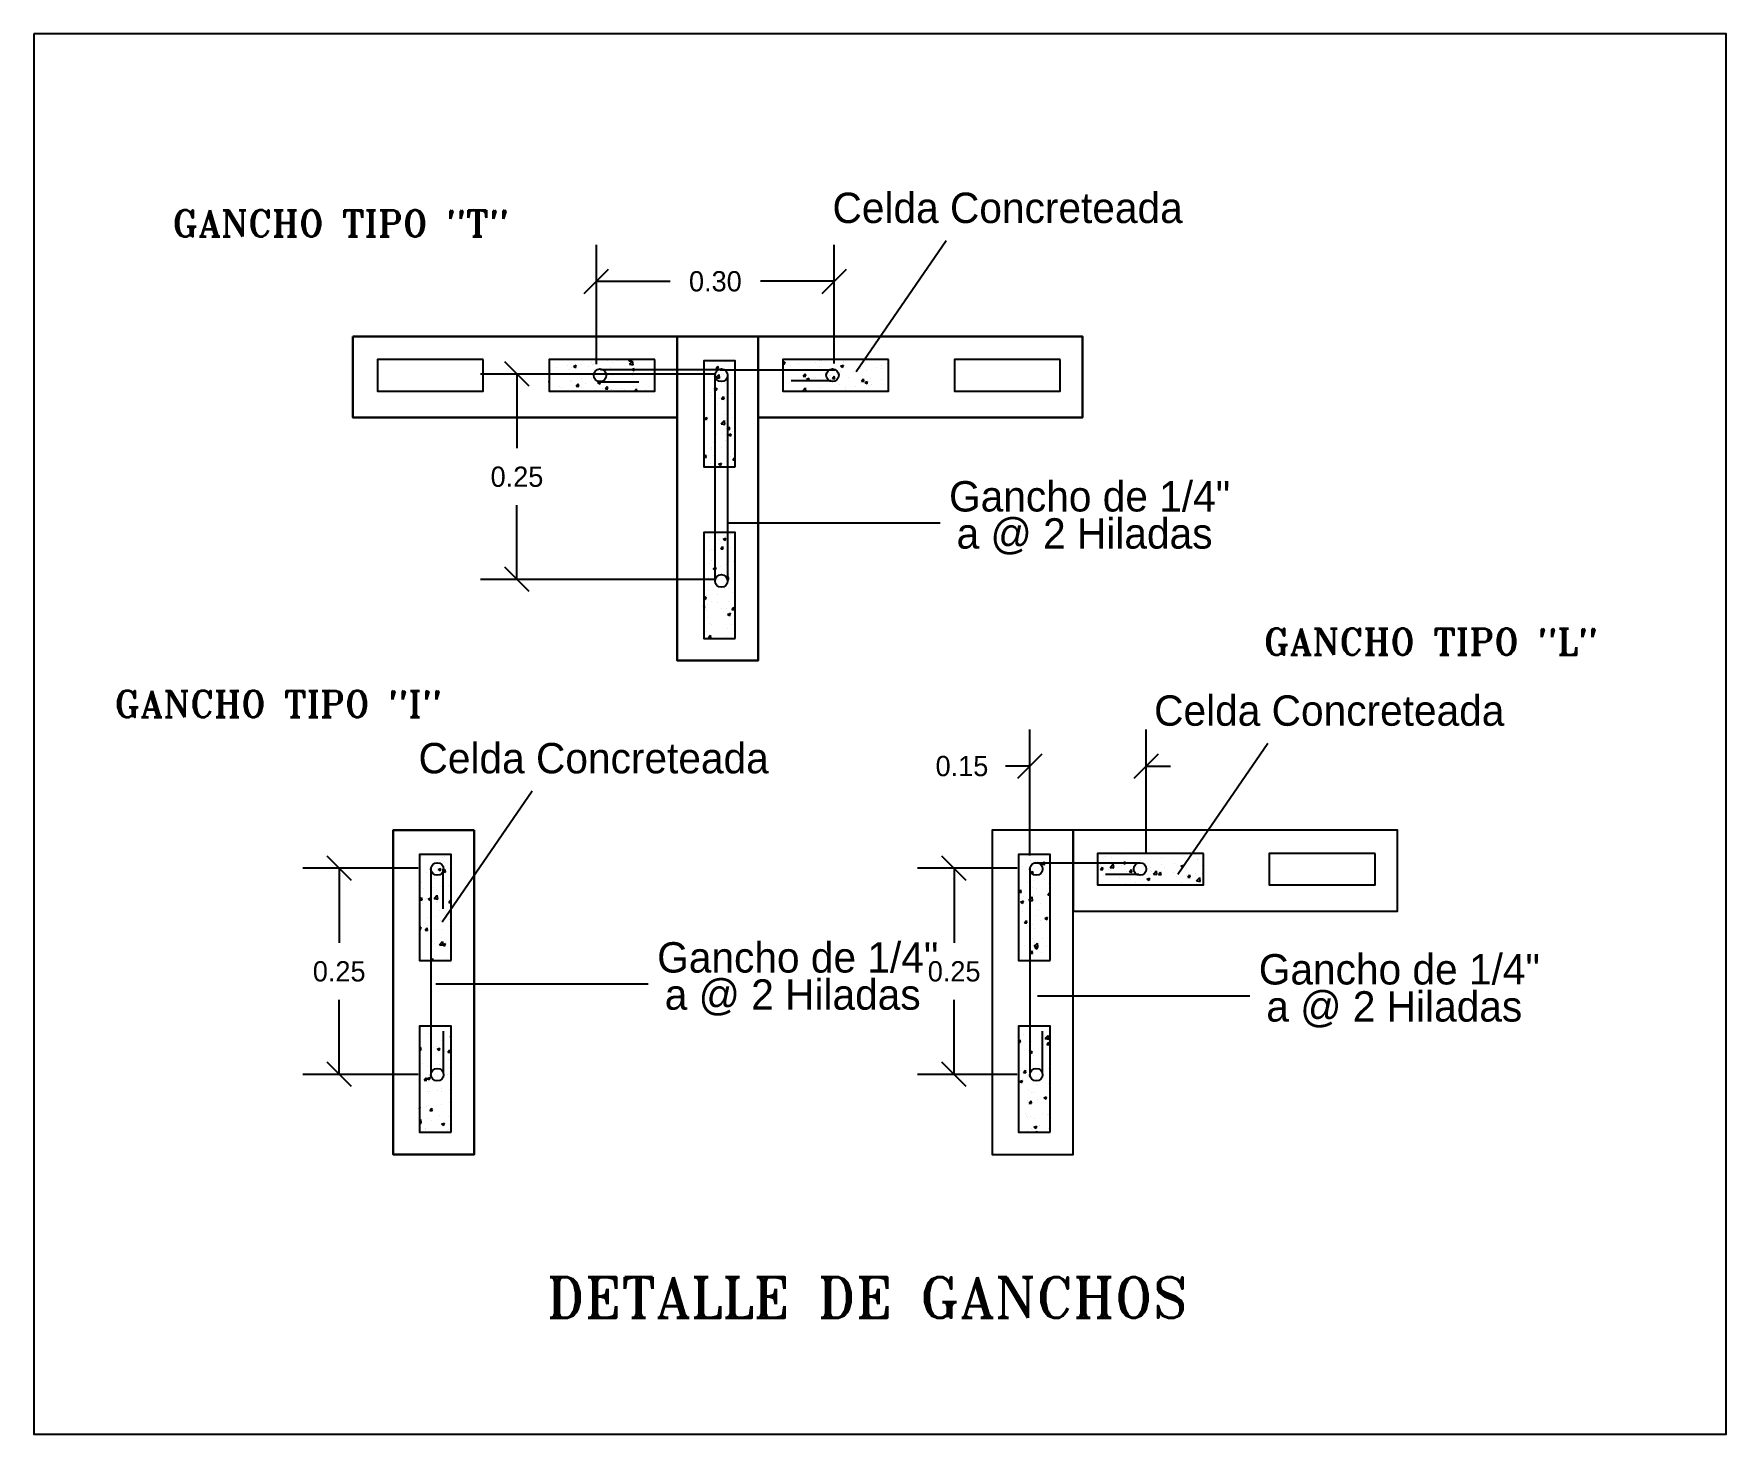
# Model space of a CAD drawing. Extents: x -52 to 126, y -84 to 6.
# Drawn here: x 1.16 to 9.51, y -15.28 to -8.37 of the extents above; entities that cross this region are included whole.
import ezdxf
from ezdxf.enums import TextEntityAlignment as Align

# ---------------------------------------------------------------- set-up
doc = ezdxf.new("R2010")
doc.units = 0
doc.header["$MEASUREMENT"] = 0
doc.layers.get('0').update_dxf_attribs({"linetype": 'CONTINUOUS'})
doc.layers.get('DEFPOINTS').update_dxf_attribs({"linetype": 'CONTINUOUS'})
for name, color, linetype in [('DIMENSIONES', 2, 'CONTINUOUS'), ('FLECHAS', 8, 'CONTINUOUS'), ('LADRILLO', 8, 'CONTINUOUS'), ('MARCO', 1, 'CONTINUOUS'), ('PAREDES', 7, 'CONTINUOUS'), ('REFUERZO', 3, 'CONTINUOUS'), ('TEXTOS', 3, 'CONTINUOUS')]:
    doc.layers.add(name, color=color, linetype=linetype)
doc.styles.add('CITYBLUEPRINT', font='CIBT____.PFB', dxfattribs={"height": 0.2})
doc.styles.add('ROMANT', font='romant', dxfattribs={"width": 2, "height": 0.4})
doc.dimstyles.get("Standard").update_dxf_attribs({"dimtxt": 0.18, "dimasz": 0.18, "dimexe": 0.18, "dimexo": 0.0625, "dimgap": 0.09, "dimtad": 0, "dimtih": 1, "dimtoh": 1, "dimzin": 0, "dimtxsty": 'CITYBLUEPRINT', "dimcen": 0.09, "dimazin": 3, "dimtfac": 1, "dimtofl": 0, "dimtmove": 0, "dimatfit": 3, "dimtolj": 1, "dimtzin": 0})

# ---------------------------------------------------------------- blocks, each defined once
blk = doc.blocks.new('*X94')
at = {"color": 0}
for p, q in [((5.3467, -10.0175), (5.3467, -10.0175)), ((4.1172, -10.05), (4.1172, -10.05)), ((4.5373, -10.0639), (4.5397, -10.0643)), ((5.0946, -10.0507), (5.0946, -10.0507)), ((5.2209, -10.034), (5.2209, -10.034)), ((5.2675, -10.0853), (5.2713, -10.0838)), ((5.271, -10.0274), (5.271, -10.0274)), ((3.9893, -10.1177), (3.9953, -10.1182)), ((4.1316, -10.124), (4.1364, -10.1183)), ((4.4693, -11.1896), (4.4741, -11.1839)), ((4.4704, -11.1959), (4.4764, -11.1964))]:
    blk.add_line(p, q, dxfattribs=at)
blk = doc.blocks.new('*X95')
at = {"color": 0}
for p, q in [((5.3467, -10.0175), (5.3467, -10.0175)), ((4.1172, -10.05), (4.1172, -10.05)), ((4.5373, -10.0639), (4.5397, -10.0643)), ((5.0946, -10.0507), (5.0946, -10.0507)), ((5.2209, -10.034), (5.2209, -10.034)), ((5.2675, -10.0853), (5.2713, -10.0838)), ((5.271, -10.0274), (5.271, -10.0274)), ((3.9893, -10.1177), (3.9953, -10.1182)), ((4.1316, -10.124), (4.1364, -10.1183)), ((4.4693, -11.1896), (4.4741, -11.1839)), ((4.4704, -11.1959), (4.4764, -11.1964))]:
    blk.add_line(p, q, dxfattribs=at)
blk = doc.blocks.new('*X96')
at = {"color": 0}
for p, q in [((6.5286, -14.1073), (6.5286, -14.1073)), ((6.83, -14.1082), (6.83, -14.1082)), ((3.0746, -14.1167), (3.0746, -14.1167)), ((3.0983, -14.1923), (3.0983, -14.1923)), ((3.1362, -14.1941), (3.1362, -14.1941)), ((3.156, -14.1448), (3.156, -14.1448)), ((3.1575, -14.1803), (3.1715, -14.1749)), ((3.1575, -14.1803), (3.1675, -14.187)), ((3.167, -14.1284), (3.167, -14.1284)), ((3.1674, -14.187), (3.1715, -14.175)), ((3.1814, -14.1212), (3.1814, -14.1212)), ((3.1823, -14.1914), (3.192, -14.1799)), ((3.1823, -14.1914), (3.1943, -14.1925)), ((3.1862, -14.1875), (3.1862, -14.1875)), ((3.1888, -14.1152), (3.1888, -14.1152)), ((3.1943, -14.1925), (3.192, -14.1799)), ((3.215, -14.1723), (3.215, -14.1723)), ((6.0244, -14.1736), (6.0244, -14.1736)), ((6.0392, -14.1637), (6.0392, -14.1637)), ((6.0804, -14.1955), (6.0944, -14.1901)), ((6.0804, -14.1955), (6.0904, -14.2022)), ((6.0818, -14.1344), (6.0818, -14.1344)), ((6.0904, -14.2022), (6.0944, -14.1901)), ((6.1038, -14.1414), (6.1038, -14.1414)), ((6.1146, -14.1395), (6.1146, -14.1395)), ((6.1297, -14.1783), (6.1297, -14.1783)), ((6.1393, -14.1541), (6.149, -14.1426)), ((6.1393, -14.1541), (6.1513, -14.1551)), ((6.146, -14.1682), (6.146, -14.1682)), ((6.1513, -14.1551), (6.149, -14.1426)), ((6.1507, -14.157), (6.1507, -14.157)), ((6.4197, -14.1642), (6.4197, -14.1642)), ((6.4241, -14.1549), (6.4241, -14.1549)), ((6.4262, -14.1792), (6.4359, -14.1677)), ((6.4262, -14.1792), (6.4382, -14.1802)), ((6.4382, -14.1802), (6.4359, -14.1677)), ((6.4529, -14.1172), (6.4529, -14.1172)), ((6.4663, -14.1817), (6.4663, -14.1817)), ((6.4737, -14.1691), (6.4893, -14.1529)), ((6.4737, -14.1691), (6.4915, -14.1719)), ((6.476, -14.1861), (6.476, -14.1861)), ((6.4796, -14.1182), (6.4796, -14.1182)), ((6.4915, -14.1719), (6.4893, -14.1529)), ((6.5224, -14.1501), (6.5224, -14.1501)), ((6.5309, -14.1594), (6.5309, -14.1594)), ((6.5359, -14.147), (6.5499, -14.1416)), ((6.5359, -14.147), (6.5458, -14.1537)), ((6.5458, -14.1537), (6.5499, -14.1416)), ((6.556, -14.1882), (6.556, -14.1882)), ((6.5697, -14.1917), (6.5793, -14.1803)), ((6.5697, -14.1917), (6.5816, -14.1928)), ((6.573, -14.1863), (6.573, -14.1863)), ((6.5816, -14.1928), (6.5793, -14.1803)), ((6.6023, -14.1695), (6.6023, -14.1695)), ((6.6234, -14.1373), (6.6234, -14.1373)), ((6.6376, -14.1639), (6.6376, -14.1639)), ((6.6524, -14.1629), (6.6524, -14.1629)), ((6.6726, -14.1682), (6.6726, -14.1682)), ((6.6798, -14.1908), (6.6798, -14.1908)), ((6.6872, -14.2022), (6.7028, -14.186)), ((6.705, -14.205), (6.7028, -14.186)), ((6.7131, -14.2043), (6.7228, -14.1928)), ((6.7251, -14.2053), (6.7228, -14.1928)), ((6.7249, -14.1889), (6.7249, -14.1889)), ((6.7273, -14.1223), (6.7273, -14.1223)), ((6.7281, -14.1529), (6.7281, -14.1529)), ((6.7444, -14.1684), (6.7444, -14.1684)), ((6.7866, -14.1953), (6.7866, -14.1953)), ((6.7893, -14.1482), (6.7893, -14.1482)), ((6.8233, -14.163), (6.8373, -14.1576)), ((6.8233, -14.163), (6.8333, -14.1697)), ((6.8276, -14.1748), (6.8276, -14.1748)), ((6.8333, -14.1697), (6.8373, -14.1576)), ((6.8512, -14.1729), (6.8512, -14.1729)), ((6.8545, -14.1363), (6.8545, -14.1363)), ((6.9045, -14.1297), (6.9045, -14.1297)), ((6.9059, -14.1282), (6.9059, -14.1282)), ((6.9286, -14.162), (6.9286, -14.162)), ((3.0778, -14.2458), (3.0778, -14.2458)), ((3.0835, -14.273), (3.0835, -14.273)), ((3.1336, -14.2664), (3.1336, -14.2664)), ((3.1424, -14.2234), (3.1424, -14.2234)), ((3.1511, -14.2779), (3.1511, -14.2779)), ((3.1536, -14.2113), (3.1536, -14.2113)), ((3.1747, -14.2623), (3.1747, -14.2623)), ((3.1846, -14.2503), (3.1846, -14.2503)), ((3.2094, -14.2564), (3.2094, -14.2564)), ((6.064, -14.243), (6.064, -14.243)), ((6.0895, -14.2683), (6.0895, -14.2683)), ((6.0981, -14.2359), (6.0981, -14.2359)), ((6.1097, -14.2727), (6.1097, -14.2727)), ((6.1121, -14.2061), (6.1121, -14.2061)), ((6.1482, -14.2293), (6.1482, -14.2293)), ((6.1708, -14.2475), (6.1708, -14.2475)), ((6.4173, -14.2308), (6.4173, -14.2308)), ((6.4394, -14.2082), (6.4394, -14.2082)), ((6.52, -14.2167), (6.52, -14.2167)), ((6.5497, -14.2484), (6.5497, -14.2484)), ((6.5998, -14.2418), (6.5998, -14.2418)), ((6.621, -14.2039), (6.621, -14.2039)), ((6.6553, -14.2275), (6.6693, -14.2221)), ((6.6553, -14.2275), (6.6652, -14.2342)), ((6.6652, -14.2342), (6.6693, -14.2221)), ((6.6755, -14.2318), (6.6755, -14.2318)), ((6.6872, -14.2022), (6.705, -14.205)), ((6.7131, -14.2043), (6.7251, -14.2053)), ((6.7225, -14.2555), (6.7225, -14.2555)), ((6.8018, -14.2152), (6.8018, -14.2152)), ((6.8251, -14.2414), (6.8251, -14.2414)), ((6.8519, -14.2086), (6.8519, -14.2086)), ((6.8566, -14.2168), (6.8662, -14.2054)), ((6.8566, -14.2168), (6.8685, -14.2179)), ((6.8685, -14.2179), (6.8662, -14.2054)), ((6.8933, -14.1998), (6.8933, -14.1998)), ((6.8977, -14.2475), (6.8977, -14.2475)), ((6.9006, -14.2353), (6.9162, -14.2191)), ((6.9006, -14.2353), (6.9184, -14.2381)), ((6.9184, -14.2381), (6.9162, -14.2191)), ((6.9262, -14.2286), (6.9262, -14.2286)), ((6.9277, -14.1986), (6.9277, -14.1986)), ((3.0666, -14.3293), (3.0763, -14.3178)), ((3.0666, -14.3293), (3.0786, -14.3303)), ((3.0786, -14.3304), (3.0763, -14.3178)), ((3.081, -14.3453), (3.081, -14.3453)), ((3.1026, -14.3251), (3.1026, -14.3251)), ((3.1088, -14.3254), (3.1228, -14.32)), ((3.1088, -14.3254), (3.1188, -14.3321)), ((3.1188, -14.3321), (3.1228, -14.32)), ((3.1381, -14.3232), (3.1537, -14.307)), ((3.1381, -14.3232), (3.1559, -14.326)), ((3.1487, -14.3445), (3.1487, -14.3445)), ((3.1559, -14.326), (3.1537, -14.307)), ((3.1567, -14.3353), (3.1567, -14.3353)), ((3.2094, -14.3296), (3.2094, -14.3296)), ((3.2101, -14.3419), (3.2197, -14.3304)), ((3.2101, -14.3419), (3.2219, -14.3429)), ((3.2219, -14.3421), (3.2197, -14.3304)), ((6.0236, -14.292), (6.0333, -14.2805)), ((6.0236, -14.292), (6.0356, -14.293)), ((6.0251, -14.3452), (6.0251, -14.3452)), ((6.0318, -14.3405), (6.0458, -14.3351)), ((6.0318, -14.3405), (6.0417, -14.3472)), ((6.0356, -14.293), (6.0333, -14.2805)), ((6.0417, -14.3472), (6.0458, -14.3351)), ((6.0455, -14.3148), (6.0455, -14.3148)), ((6.0734, -14.3308), (6.0889, -14.3146)), ((6.0734, -14.3308), (6.0911, -14.3336)), ((6.0911, -14.3336), (6.0889, -14.3146)), ((6.0955, -14.3082), (6.0955, -14.3082)), ((6.1073, -14.3392), (6.1073, -14.3392)), ((6.1318, -14.3497), (6.1318, -14.3497)), ((6.1671, -14.3045), (6.1767, -14.293)), ((6.1671, -14.3045), (6.1777, -14.3055)), ((6.1713, -14.2982), (6.1713, -14.2982)), ((6.1777, -14.2982), (6.1767, -14.293)), ((3.0977, -14.4456), (3.0977, -14.4456)), ((3.1041, -14.4142), (3.1041, -14.4142)), ((3.1463, -14.4111), (3.1463, -14.4111)), ((3.1664, -14.3816), (3.1664, -14.3816)), ((3.1705, -14.4318), (3.1705, -14.4318)), ((3.2144, -14.4256), (3.2144, -14.4256)), ((6.0429, -14.3871), (6.0429, -14.3871)), ((6.0514, -14.4424), (6.061, -14.4309)), ((6.0514, -14.4424), (6.0633, -14.4435)), ((6.0633, -14.4435), (6.061, -14.4309)), ((6.0672, -14.3721), (6.0672, -14.3721)), ((6.0812, -14.3876), (6.0812, -14.3876)), ((6.1049, -14.4058), (6.1049, -14.4058)), ((6.1187, -14.3771), (6.1187, -14.3771)), ((6.1291, -14.4316), (6.1291, -14.4316)), ((6.1511, -14.421), (6.1652, -14.4156)), ((6.1511, -14.421), (6.1611, -14.4277)), ((6.1611, -14.4277), (6.1651, -14.4157)), ((6.174, -14.3766), (6.174, -14.3766)), ((3.0664, -14.468), (3.0742, -14.465)), ((3.0664, -14.4746), (3.0701, -14.4771)), ((3.0701, -14.4771), (3.0742, -14.465)), ((3.0944, -14.4797), (3.104, -14.4682)), ((3.0944, -14.4797), (3.1063, -14.4808)), ((3.1063, -14.4808), (3.104, -14.4683)), ((3.1059, -14.4541), (3.1059, -14.4541)), ((3.1438, -14.4777), (3.1438, -14.4777)), ((3.1741, -14.5156), (3.1741, -14.5156)), ((3.1778, -14.4764), (3.1778, -14.4764)), ((3.2126, -14.4587), (3.2126, -14.4587)), ((6.0661, -14.456), (6.0661, -14.456)), ((6.0889, -14.5216), (6.0889, -14.5216)), ((6.092, -14.4514), (6.092, -14.4514)), ((6.1024, -14.4724), (6.1024, -14.4724)), ((6.1398, -14.5182), (6.1398, -14.5182)), ((3.1252, -14.5553), (3.1252, -14.5553)), ((3.1307, -14.5334), (3.1307, -14.5334)), ((3.139, -14.6108), (3.139, -14.6108)), ((3.1414, -14.5442), (3.1414, -14.5442)), ((3.1646, -14.5512), (3.1802, -14.5349)), ((3.1646, -14.5512), (3.1824, -14.5539)), ((3.1753, -14.5487), (3.1753, -14.5487)), ((3.1796, -14.5509), (3.1936, -14.5455)), ((3.1796, -14.5509), (3.1895, -14.5576)), ((3.1824, -14.5539), (3.1802, -14.5349)), ((3.1895, -14.5576), (3.1936, -14.5455)), ((6.0531, -14.5536), (6.0531, -14.5536)), ((6.0791, -14.5929), (6.0888, -14.5814)), ((6.0791, -14.5929), (6.0911, -14.5939)), ((6.0871, -14.5971), (6.0871, -14.5971)), ((6.0911, -14.5939), (6.0888, -14.5814)), ((6.0953, -14.5804), (6.0953, -14.5804)), ((6.0976, -14.6056), (6.0976, -14.6056)), ((6.0999, -14.5588), (6.1155, -14.5425)), ((6.0999, -14.5588), (6.1177, -14.5615)), ((6.1, -14.539), (6.1, -14.539)), ((6.1025, -14.5661), (6.1165, -14.5607)), ((6.1025, -14.5661), (6.1124, -14.5728)), ((6.1124, -14.5728), (6.1165, -14.5607)), ((6.1177, -14.5615), (6.1154, -14.5425)), ((6.1372, -14.5905), (6.1372, -14.5905)), ((6.1599, -14.5581), (6.1599, -14.5581)), ((3.1227, -14.6276), (3.1227, -14.6276)), ((3.1232, -14.6289), (3.1318, -14.6187)), ((3.1337, -14.6289), (3.1318, -14.6187)), ((3.1984, -14.6176), (3.1984, -14.6176)), ((3.1117, -14.9888), (3.1117, -14.9888)), ((3.1244, -15.0103), (3.1244, -15.0103)), ((3.1729, -15.0221), (3.1729, -15.0221)), ((3.1875, -14.9789), (3.1875, -14.9789)), ((3.2177, -15.007), (3.2219, -15.0026)), ((3.2177, -15.007), (3.2219, -15.0077)), ((6.0222, -15.0277), (6.0286, -15.0201)), ((6.0309, -15.0327), (6.0286, -15.0201)), ((6.0446, -14.9927), (6.0446, -14.9927)), ((6.0737, -15.0306), (6.0737, -15.0306)), ((6.0762, -14.9583), (6.0762, -14.9583)), ((6.083, -15.005), (6.083, -15.005)), ((6.0877, -15.0281), (6.0877, -15.0281)), ((6.1091, -14.9703), (6.1091, -14.9703)), ((6.1494, -15.0206), (6.1494, -15.0206)), ((6.1513, -14.9972), (6.1513, -14.9972)), ((6.1529, -15.0146), (6.1685, -14.9984)), ((6.1529, -15.0146), (6.1707, -15.0174)), ((6.1707, -15.0174), (6.1685, -14.9984)), ((3.0664, -15.0636), (3.0716, -15.0575)), ((3.0664, -15.0693), (3.0739, -15.07)), ((3.0739, -15.07), (3.0716, -15.0575)), ((3.0832, -15.0747), (3.0832, -15.0747)), ((3.122, -15.0769), (3.122, -15.0769)), ((3.1348, -15.0577), (3.1348, -15.0577)), ((3.1478, -15.0524), (3.1478, -15.0524)), ((3.153, -15.0665), (3.167, -15.0611)), ((3.153, -15.0665), (3.1629, -15.0732)), ((3.1629, -15.0732), (3.1669, -15.0611)), ((3.1899, -15.0793), (3.1899, -15.0793)), ((3.2054, -15.0815), (3.215, -15.07)), ((3.2054, -15.0815), (3.2173, -15.0825)), ((3.2173, -15.0825), (3.215, -15.07)), ((6.0222, -15.0319), (6.0309, -15.0327)), ((6.0236, -15.0372), (6.0236, -15.0372)), ((6.0694, -15.072), (6.0694, -15.072)), ((6.0759, -15.0817), (6.0899, -15.0763)), ((6.0759, -15.0817), (6.0858, -15.0884)), ((6.0805, -15.0716), (6.0805, -15.0716)), ((6.0858, -15.0884), (6.0899, -15.0763)), ((6.0968, -15.0995), (6.0968, -15.0995)), ((6.1624, -15.0442), (6.172, -15.0327)), ((6.1624, -15.0442), (6.1743, -15.0452)), ((6.1743, -15.0452), (6.172, -15.0327)), ((6.1761, -15.0765), (6.1761, -15.0765)), ((3.0822, -15.1366), (3.0822, -15.1366)), ((3.108, -15.1541), (3.108, -15.1541)), ((3.1195, -15.1434), (3.1195, -15.1434)), ((3.1647, -15.1414), (3.1647, -15.1414)), ((3.206, -15.1923), (3.206, -15.1923)), ((3.2085, -15.12), (3.2085, -15.12)), ((3.2126, -15.1853), (3.2126, -15.1853)), ((3.2147, -15.1586), (3.2147, -15.1586)), ((3.2181, -15.1972), (3.2181, -15.1972)), ((3.2205, -15.1306), (3.2205, -15.1306)), ((6.0304, -15.1742), (6.0304, -15.1742)), ((6.0442, -15.1784), (6.0442, -15.1784)), ((6.0467, -15.1821), (6.0563, -15.1706)), ((6.0467, -15.1821), (6.0586, -15.1831)), ((6.0586, -15.1831), (6.0563, -15.1706)), ((6.0781, -15.1382), (6.0781, -15.1382)), ((6.0794, -15.1474), (6.0794, -15.1474)), ((6.1274, -15.1913), (6.1274, -15.1913)), ((6.1372, -15.1787), (6.1372, -15.1787)), ((6.1705, -15.1618), (6.1705, -15.1618)), ((3.069, -15.2563), (3.069, -15.2563)), ((3.0897, -15.2194), (3.0993, -15.2079)), ((3.0897, -15.2194), (3.1016, -15.2204)), ((3.096, -15.2054), (3.096, -15.2054)), ((3.1016, -15.2204), (3.0993, -15.2079)), ((3.1033, -15.2778), (3.1033, -15.2778)), ((3.1043, -15.2116), (3.1183, -15.2062)), ((3.1043, -15.2116), (3.1142, -15.2183)), ((3.1142, -15.2183), (3.1183, -15.2062)), ((3.1147, -15.2766), (3.1147, -15.2766)), ((3.1171, -15.21), (3.1171, -15.21)), ((3.1534, -15.2712), (3.1534, -15.2712)), ((3.1559, -15.1989), (3.1559, -15.1989)), ((3.1723, -15.2753), (3.1723, -15.2753)), ((3.1758, -15.2608), (3.1758, -15.2608)), ((3.2157, -15.2638), (3.2157, -15.2638)), ((6.0272, -15.2267), (6.0412, -15.2213)), ((6.0272, -15.2267), (6.0372, -15.2334)), ((6.0372, -15.2334), (6.0412, -15.2213)), ((6.0726, -15.2011), (6.0726, -15.2011)), ((6.0732, -15.2713), (6.0732, -15.2713)), ((6.0757, -15.2048), (6.0757, -15.2048)), ((6.0871, -15.2813), (6.0871, -15.2813)), ((6.0974, -15.2804), (6.0974, -15.2804)), ((6.1179, -15.2407), (6.1179, -15.2407)), ((6.1679, -15.2341), (6.1679, -15.2341)), ((6.1759, -15.2573), (6.1759, -15.2573)), ((3.0664, -15.3524), (3.0696, -15.3512)), ((3.0664, -15.3607), (3.0696, -15.3512)), ((3.1008, -15.35), (3.1008, -15.35)), ((3.1112, -15.2831), (3.1112, -15.2831)), ((3.1122, -15.3432), (3.1122, -15.3432)), ((3.1174, -15.3698), (3.1271, -15.3583)), ((3.1294, -15.3709), (3.1271, -15.3583)), ((3.136, -15.3624), (3.136, -15.3624)), ((3.1765, -15.3401), (3.1765, -15.3401)), ((3.2132, -15.3304), (3.2132, -15.3304)), ((3.218, -15.2876), (3.218, -15.2876)), ((6.0653, -15.3195), (6.0653, -15.3195)), ((6.0708, -15.3379), (6.0708, -15.3379)), ((6.0744, -15.3325), (6.0841, -15.321)), ((6.0744, -15.3325), (6.0864, -15.3335)), ((6.0864, -15.3336), (6.0841, -15.321)), ((6.1153, -15.313), (6.1153, -15.313)), ((6.1466, -15.3072), (6.1606, -15.3018)), ((6.1466, -15.3072), (6.1565, -15.3139)), ((6.1565, -15.3139), (6.1606, -15.3019)), ((6.1735, -15.3238), (6.1735, -15.3238)), ((3.0664, -15.4202), (3.0728, -15.4135)), ((3.0664, -15.4312), (3.075, -15.4325)), ((3.075, -15.4325), (3.0728, -15.4135)), ((3.1098, -15.4098), (3.1098, -15.4098)), ((3.1174, -15.3698), (3.1294, -15.3709)), ((3.1239, -15.419), (3.1239, -15.419)), ((3.1641, -15.3947), (3.1641, -15.3947)), ((3.175, -15.4371), (3.189, -15.4317)), ((3.175, -15.4371), (3.185, -15.4438)), ((3.1849, -15.4438), (3.189, -15.4317)), ((3.2108, -15.3969), (3.2108, -15.3969)), ((3.212, -15.4386), (3.212, -15.4386)), ((6.0584, -15.3826), (6.0584, -15.3826)), ((6.0627, -15.3918), (6.0627, -15.3918)), ((6.0684, -15.4045), (6.0684, -15.4045)), ((6.0788, -15.4007), (6.0788, -15.4007)), ((6.0979, -15.4523), (6.1119, -15.4469)), ((6.1006, -15.4094), (6.1006, -15.4094)), ((6.1079, -15.459), (6.1119, -15.4469)), ((6.1268, -15.4446), (6.1268, -15.4446)), ((6.1385, -15.3819), (6.1385, -15.3819)), ((6.1652, -15.3871), (6.1652, -15.3871)), ((6.1711, -15.3904), (6.1711, -15.3904)), ((3.0954, -15.4586), (3.0954, -15.4586)), ((3.0971, -15.4646), (3.0971, -15.4646)), ((3.2038, -15.4691), (3.2038, -15.4691)), ((3.2084, -15.4635), (3.2084, -15.4635)), ((6.0659, -15.4711), (6.0659, -15.4711)), ((6.0858, -15.4607), (6.0858, -15.4607)), ((6.0979, -15.4523), (6.1079, -15.459)), ((6.1078, -15.4763), (6.1118, -15.4715)), ((6.1127, -15.4763), (6.1118, -15.4715)), ((6.1686, -15.457), (6.1686, -15.457))]:
    blk.add_line(p, q, dxfattribs=at)
blk = doc.blocks.new('*X97')
at = {"color": 0}
for p, q in [((3.7397, -10.0132), (3.7397, -10.0132)), ((3.7597, -9.9762), (3.7597, -9.9762)), ((3.7952, -10.0034), (3.7952, -10.0034)), ((3.8076, -10.0201), (3.8076, -10.0201)), ((3.8168, -10.0138), (3.8168, -10.0138)), ((3.8258, -10.0069), (3.8398, -10.0015)), ((3.8258, -10.0069), (3.8358, -10.0136)), ((3.8358, -10.0136), (3.8398, -10.0016)), ((3.866, -9.9965), (3.866, -9.9965)), ((3.902, -10.0079), (3.902, -10.0079)), ((3.9161, -9.99), (3.9161, -9.99)), ((3.9195, -9.9997), (3.9195, -9.9997)), ((3.9242, -10), (3.9242, -10)), ((3.9918, -9.98), (3.9918, -9.98)), ((4.0088, -10.0124), (4.0088, -10.0124)), ((4.0205, -9.9869), (4.0205, -9.9869)), ((4.0409, -9.98), (4.0409, -9.98)), ((4.099, -9.9793), (4.1036, -9.9738)), ((4.099, -9.9793), (4.111, -9.9804)), ((4.1019, -9.9964), (4.1175, -9.9802)), ((4.1019, -9.9964), (4.1197, -9.9992)), ((4.1109, -9.9804), (4.1097, -9.9738)), ((4.1133, -10.0229), (4.1273, -10.0176)), ((4.1155, -10.0169), (4.1155, -10.0169)), ((4.1197, -9.9992), (4.1175, -9.9802)), ((4.1232, -10.0297), (4.1273, -10.0176)), ((4.5294, -10.017), (4.539, -10.0055)), ((4.5294, -10.017), (4.5413, -10.018)), ((4.5323, -9.9825), (4.5323, -9.9825)), ((4.5413, -10.018), (4.539, -10.0055)), ((4.5771, -9.9801), (4.5787, -9.9812)), ((4.5787, -9.9812), (4.579, -9.9801)), ((4.8583, -9.9897), (4.8702, -9.9851)), ((4.8583, -9.9919), (4.8661, -9.9972)), ((4.8661, -9.9972), (4.8702, -9.9851)), ((4.8951, -10.005), (4.8951, -10.005)), ((4.9384, -9.9944), (4.9384, -9.9944)), ((5.0214, -9.9883), (5.0214, -9.9883)), ((5.0421, -10.0092), (5.0421, -10.0092)), ((5.0423, -9.9794), (5.0423, -9.9794)), ((5.0516, -9.9782), (5.0516, -9.9782)), ((5.0715, -9.9818), (5.0715, -9.9818)), ((5.1436, -10.0065), (5.1576, -10.0011)), ((5.1436, -10.0065), (5.1535, -10.0132)), ((5.1535, -10.0132), (5.1576, -10.0011)), ((5.1584, -9.9827), (5.1584, -9.9827)), ((5.1587, -9.9892), (5.1587, -9.9892)), ((5.2436, -10.0191), (5.2436, -10.0191)), ((5.2651, -9.9872), (5.2651, -9.9872)), ((5.3233, -10.0131), (5.3233, -10.0131)), ((5.3467, -10.0175), (5.3467, -10.0175)), ((5.3475, -10.0041), (5.3475, -10.0041)), ((5.3719, -9.9918), (5.3719, -9.9918)), ((3.7056, -10.0811), (3.706, -10.0806)), ((3.7056, -10.0929), (3.7083, -10.0931)), ((3.7083, -10.0931), (3.706, -10.0806)), ((3.7105, -10.0953), (3.7105, -10.0953)), ((3.713, -10.0288), (3.713, -10.0288)), ((3.8134, -10.0754), (3.8134, -10.0754)), ((3.8144, -10.0804), (3.8144, -10.0804)), ((3.8398, -10.1046), (3.8495, -10.0932)), ((3.8518, -10.1057), (3.8495, -10.0932)), ((3.8635, -10.0688), (3.8635, -10.0688)), ((3.884, -10.0901), (3.884, -10.0901)), ((3.9171, -10.0663), (3.9171, -10.0663)), ((3.9392, -10.0589), (3.9392, -10.0589)), ((3.9452, -10.0874), (3.9592, -10.0821)), ((3.9452, -10.0874), (3.9552, -10.0942)), ((3.9552, -10.0942), (3.9592, -10.0821)), ((4.0006, -10.07), (4.0006, -10.07)), ((4.0181, -10.0535), (4.0181, -10.0535)), ((4.0655, -10.0422), (4.0655, -10.0422)), ((4.1133, -10.0229), (4.1232, -10.0297)), ((4.1156, -10.0356), (4.1156, -10.0356)), ((4.1172, -10.05), (4.1172, -10.05)), ((4.122, -10.0385), (4.122, -10.0385)), ((4.1914, -10.0257), (4.1914, -10.0257)), ((4.2222, -10.091), (4.2222, -10.091)), ((4.2223, -10.0214), (4.2223, -10.0214)), ((4.2247, -10.0244), (4.2247, -10.0244)), ((4.5172, -10.0547), (4.5172, -10.0547)), ((4.5288, -10.0626), (4.5444, -10.0464)), ((4.5288, -10.0626), (4.5373, -10.0639)), ((4.5298, -10.0491), (4.5298, -10.0491)), ((4.5397, -10.0643), (4.5466, -10.0654)), ((4.5426, -10.035), (4.5426, -10.035)), ((4.5466, -10.0654), (4.5444, -10.0464)), ((4.5672, -10.0481), (4.5672, -10.0481)), ((4.5755, -10.0893), (4.5755, -10.0893)), ((4.8629, -10.0485), (4.8629, -10.0485)), ((4.9254, -10.0292), (4.9254, -10.0292)), ((4.936, -10.061), (4.936, -10.061)), ((4.9597, -10.0546), (4.9694, -10.0431)), ((4.9597, -10.0546), (4.9717, -10.0557)), ((4.9688, -10.0672), (4.9688, -10.0672)), ((4.9717, -10.0557), (4.9693, -10.0431)), ((4.9696, -10.053), (4.9696, -10.053)), ((4.9734, -10.0731), (4.9734, -10.0731)), ((4.9755, -10.071), (4.9895, -10.0656)), ((4.9755, -10.071), (4.9855, -10.0777)), ((4.9855, -10.0777), (4.9895, -10.0656)), ((5.0189, -10.0606), (5.0189, -10.0606)), ((5.0399, -10.046), (5.0399, -10.046)), ((5.0764, -10.0575), (5.0764, -10.0575)), ((5.09, -10.0531), (5.09, -10.0531)), ((5.0946, -10.0507), (5.0946, -10.0507)), ((5.1032, -10.0672), (5.1128, -10.0557)), ((5.1032, -10.0672), (5.1151, -10.0682)), ((5.1151, -10.0682), (5.1128, -10.0557)), ((5.1401, -10.0985), (5.1401, -10.0985)), ((5.1426, -10.0319), (5.1426, -10.0319)), ((5.1832, -10.062), (5.1832, -10.062)), ((5.2066, -10.0331), (5.2066, -10.0331)), ((5.2209, -10.034), (5.2209, -10.034)), ((5.2412, -10.0857), (5.2412, -10.0857)), ((5.2466, -10.0797), (5.2563, -10.0682)), ((5.2466, -10.0797), (5.2586, -10.0808)), ((5.2586, -10.0808), (5.2563, -10.0682)), ((5.263, -10.087), (5.2675, -10.0853)), ((5.263, -10.087), (5.2729, -10.0937)), ((5.271, -10.0274), (5.271, -10.0274)), ((5.2713, -10.0838), (5.277, -10.0816)), ((5.2729, -10.0937), (5.277, -10.0816)), ((5.283, -10.1031), (5.283, -10.1031)), ((5.2899, -10.0666), (5.2899, -10.0666)), ((5.2941, -10.0964), (5.2941, -10.0964)), ((5.345, -10.0707), (5.345, -10.0707)), ((3.7563, -10.1056), (3.7563, -10.1056)), ((3.7673, -10.1101), (3.7673, -10.1101)), ((3.8398, -10.1046), (3.8518, -10.1057)), ((3.8631, -10.1101), (3.8631, -10.1101)), ((3.9698, -10.1146), (3.9698, -10.1146)), ((3.9833, -10.1172), (3.9929, -10.1057)), ((3.9833, -10.1172), (3.9893, -10.1177)), ((3.9952, -10.1182), (3.9929, -10.1057)), ((4.0129, -10.1211), (4.0129, -10.1211)), ((4.0157, -10.12), (4.0157, -10.12)), ((4.063, -10.1145), (4.063, -10.1145)), ((4.0766, -10.1191), (4.0766, -10.1191)), ((4.1196, -10.105), (4.1196, -10.105)), ((4.1272, -10.1293), (4.1316, -10.124)), ((4.1364, -10.1183), (4.1364, -10.1183)), ((4.1384, -10.1293), (4.1364, -10.1183)), ((4.1387, -10.1046), (4.1387, -10.1046)), ((4.1833, -10.1236), (4.1833, -10.1236)), ((4.5036, -10.1372), (4.5036, -10.1372)), ((4.5068, -10.1532), (4.5068, -10.1532)), ((4.5146, -10.127), (4.5146, -10.127)), ((4.5201, -10.1195), (4.5341, -10.1141)), ((4.5201, -10.1195), (4.53, -10.1262)), ((4.525, -10.1822), (4.525, -10.1822)), ((4.5274, -10.1157), (4.5274, -10.1157)), ((4.53, -10.1262), (4.5341, -10.1141)), ((4.5458, -10.164), (4.5458, -10.164)), ((4.5571, -10.1674), (4.5667, -10.1559)), ((4.5571, -10.1674), (4.5691, -10.1684)), ((4.5691, -10.1684), (4.5667, -10.1559)), ((4.5904, -10.117), (4.5904, -10.117)), ((4.6104, -10.1417), (4.6104, -10.1417)), ((4.6235, -10.1332), (4.6235, -10.1332)), ((4.9336, -10.1276), (4.9336, -10.1276)), ((4.9557, -10.1288), (4.9713, -10.1126)), ((4.9557, -10.1288), (4.9586, -10.1293)), ((4.9732, -10.1293), (4.9713, -10.1126)), ((5.0374, -10.1126), (5.0374, -10.1126)), ((5.1664, -10.1231), (5.1664, -10.1231)), ((5.1683, -10.1129), (5.1683, -10.1129)), ((5.2184, -10.1063), (5.2184, -10.1063)), ((4.4714, -10.2645), (4.4854, -10.2591)), ((4.4714, -10.2645), (4.4814, -10.2712)), ((4.4814, -10.2712), (4.4854, -10.2591)), ((4.5225, -10.2488), (4.5225, -10.2488)), ((4.5378, -10.1959), (4.5378, -10.1959)), ((4.5706, -10.2433), (4.5706, -10.2433)), ((4.5832, -10.2232), (4.5832, -10.2232)), ((4.6115, -10.2582), (4.6115, -10.2582)), ((4.6236, -10.236), (4.6236, -10.236)), ((4.4851, -10.2748), (4.4851, -10.2748)), ((4.5201, -10.3154), (4.5201, -10.3154)), ((4.5317, -10.3455), (4.5317, -10.3455)), ((4.5554, -10.2905), (4.5709, -10.2743)), ((4.5554, -10.2905), (4.5731, -10.2933)), ((4.5588, -10.3371), (4.5588, -10.3371)), ((4.5731, -10.2933), (4.5709, -10.2743)), ((4.5749, -10.3425), (4.5749, -10.3425)), ((4.5849, -10.3178), (4.5945, -10.3063)), ((4.5849, -10.3178), (4.5968, -10.3189)), ((4.5908, -10.345), (4.6048, -10.3397)), ((4.5908, -10.345), (4.6007, -10.3517)), ((4.5968, -10.3189), (4.5945, -10.3063)), ((4.6007, -10.3518), (4.6048, -10.3397)), ((4.6089, -10.3305), (4.6089, -10.3305)), ((4.6211, -10.3026), (4.6211, -10.3026)), ((4.5062, -10.4065), (4.5062, -10.4065)), ((4.5062, -10.4159), (4.5062, -10.4159)), ((4.5177, -10.382), (4.5177, -10.382)), ((4.5563, -10.4094), (4.5563, -10.4094)), ((4.5738, -10.3724), (4.5738, -10.3724)), ((4.6163, -10.4358), (4.6163, -10.4358)), ((4.6187, -10.3692), (4.6187, -10.3692)), ((4.6229, -10.3864), (4.6229, -10.3864)), ((4.4692, -10.4557), (4.4788, -10.4442)), ((4.4692, -10.4557), (4.4811, -10.4568)), ((4.4811, -10.4568), (4.4788, -10.4442)), ((4.4919, -10.4472), (4.4919, -10.4472)), ((4.5037, -10.4882), (4.5037, -10.4882)), ((4.5152, -10.4486), (4.5152, -10.4486)), ((4.5421, -10.4901), (4.5561, -10.4847)), ((4.5421, -10.4901), (4.5521, -10.4968)), ((4.5521, -10.4968), (4.5561, -10.4847)), ((4.5794, -10.4783), (4.5794, -10.4783)), ((4.5826, -10.4764), (4.5826, -10.4764)), ((4.5971, -10.5026), (4.5974, -10.5022)), ((4.5975, -10.5026), (4.5974, -10.5022)), ((4.5986, -10.4517), (4.5986, -10.4517)), ((4.6126, -10.4683), (4.6222, -10.4568)), ((4.6126, -10.4683), (4.6237, -10.4692)), ((4.6138, -10.5023), (4.6138, -10.5023)), ((4.6237, -10.4649), (4.6222, -10.4568)), ((4.4927, -10.8495), (4.4927, -10.8495)), ((4.5006, -10.848), (4.5006, -10.848)), ((4.5642, -10.8607), (4.5782, -10.8553)), ((4.5685, -10.8395), (4.5685, -10.8395)), ((4.5738, -10.849), (4.5738, -10.849)), ((4.5741, -10.8674), (4.5782, -10.8553)), ((4.6017, -10.8352), (4.6017, -10.8352)), ((4.4982, -10.9146), (4.4982, -10.9146)), ((4.505, -10.913), (4.505, -10.913)), ((4.5159, -10.9184), (4.5159, -10.9184)), ((4.5479, -10.864), (4.5479, -10.864)), ((4.5524, -10.907), (4.562, -10.8955)), ((4.5524, -10.907), (4.5644, -10.9081)), ((4.5644, -10.9081), (4.562, -10.8955)), ((4.5642, -10.8607), (4.5741, -10.8674)), ((4.5992, -10.9018), (4.5992, -10.9018)), ((4.6217, -10.893), (4.6217, -10.893)), ((4.4958, -10.9812), (4.4958, -10.9812)), ((4.509, -10.9662), (4.509, -10.9662)), ((4.5155, -11.0057), (4.5295, -11.0003)), ((4.5155, -11.0057), (4.5255, -11.0124)), ((4.5255, -11.0124), (4.5295, -11.0003)), ((4.5512, -10.993), (4.5512, -10.993)), ((4.5814, -10.983), (4.5814, -10.983)), ((4.5896, -10.9806), (4.5896, -10.9806)), ((4.5968, -10.9684), (4.5968, -10.9684)), ((4.6157, -10.9707), (4.6157, -10.9707)), ((4.4692, -11.0678), (4.4692, -11.0678)), ((4.4933, -11.0478), (4.4933, -11.0478)), ((4.5369, -11.0595), (4.5369, -11.0595)), ((4.5732, -11.1023), (4.5732, -11.1023)), ((4.576, -11.0723), (4.576, -11.0723)), ((4.5802, -11.0575), (4.5898, -11.046)), ((4.5802, -11.0575), (4.5921, -11.0585)), ((4.587, -11.0529), (4.587, -11.0529)), ((4.5921, -11.0585), (4.5898, -11.046)), ((4.5919, -11.1015), (4.5919, -11.1015)), ((4.5944, -11.035), (4.5944, -11.035)), ((4.4683, -11.1502), (4.4809, -11.1453)), ((4.4683, -11.1517), (4.4768, -11.1574)), ((4.4683, -11.1908), (4.4693, -11.1896)), ((4.4741, -11.1839), (4.4741, -11.1839)), ((4.4768, -11.1574), (4.4809, -11.1453)), ((4.4843, -11.1384), (4.4843, -11.1384)), ((4.4885, -11.1809), (4.4885, -11.1809)), ((4.4909, -11.1143), (4.4909, -11.1143)), ((4.5045, -11.1662), (4.5045, -11.1662)), ((4.5344, -11.1318), (4.5344, -11.1318)), ((4.537, -11.1745), (4.537, -11.1745)), ((4.5895, -11.1681), (4.5895, -11.1681)), ((4.6101, -11.1218), (4.6101, -11.1218)), ((4.6211, -11.1462), (4.6211, -11.1462)), ((4.4683, -11.1957), (4.4704, -11.1959)), ((4.4724, -11.1969), (4.4724, -11.1969)), ((4.4764, -11.1964), (4.4764, -11.1964)), ((4.4818, -11.2107), (4.4818, -11.2107)), ((4.4861, -11.2475), (4.4861, -11.2475)), ((4.5575, -11.2007), (4.5575, -11.2007)), ((4.5792, -11.2014), (4.5792, -11.2014)), ((4.5808, -11.2362), (4.5808, -11.2362)), ((4.5862, -11.2312), (4.6002, -11.2259)), ((4.5862, -11.2312), (4.5962, -11.2379)), ((4.5871, -11.2347), (4.5871, -11.2347)), ((4.5962, -11.2379), (4.6002, -11.2259)), ((4.6079, -11.2079), (4.6175, -11.1964)), ((4.6079, -11.2079), (4.6199, -11.209)), ((4.6199, -11.209), (4.6175, -11.1964)), ((4.4836, -11.3141), (4.4836, -11.3141)), ((4.4922, -11.3458), (4.5018, -11.3343)), ((4.4922, -11.3458), (4.5042, -11.3468)), ((4.4972, -11.2762), (4.4972, -11.2762)), ((4.5041, -11.3469), (4.5018, -11.3343)), ((4.5049, -11.2796), (4.5049, -11.2796)), ((4.5786, -11.3418), (4.5786, -11.3418)), ((4.5846, -11.3013), (4.5846, -11.3013)), ((4.604, -11.2807), (4.604, -11.2807))]:
    blk.add_line(p, q, dxfattribs=at)
blk = doc.blocks.new('*D98')
at = {"color": 0, "linetype": 'BYBLOCK'}
for p, q in [((3.9392, -9.9964), (3.9392, -9.4069)), ((5.1128, -9.9932), (5.1128, -9.4069)), ((3.8792, -9.6469), (3.9992, -9.5269)), ((3.9392, -9.5869), (4.3027, -9.5869)), ((5.1128, -9.5869), (4.7493, -9.5869)), ((5.0528, -9.6469), (5.1728, -9.5269))]:
    blk.add_line(p, q, dxfattribs=at)
at = {"layer": 'DEFPOINTS', "color": 0, "linetype": 'BYBLOCK'}
for p in [(5.1128, -9.5869), (3.9392, -10.0589), (5.1128, -10.0557)]:
    blk.add_point(p, dxfattribs=at)
at = {"color": 0, "linetype": 'BYBLOCK'}
blk.add_text('0.30', height=0.1, dxfattribs=at).set_placement((4.526, -9.5869), align=Align.MIDDLE_CENTER)
blk = doc.blocks.new('*D99')
at = {"color": 0, "linetype": 'BYBLOCK'}
for p, q in [((3.607, -10.1047), (3.487, -9.9847)), ((4.5243, -10.0447), (3.367, -10.0447)), ((3.547, -10.0447), (3.547, -10.4116)), ((3.547, -11.0585), (3.547, -10.6916)), ((3.607, -11.1185), (3.487, -10.9985)), ((4.5296, -11.0585), (3.367, -11.0585))]:
    blk.add_line(p, q, dxfattribs=at)
at = {"layer": 'DEFPOINTS', "color": 0, "linetype": 'BYBLOCK'}
for p in [(4.5868, -10.0447), (3.547, -11.0585), (4.5921, -11.0585)]:
    blk.add_point(p, dxfattribs=at)
at = {"color": 0, "linetype": 'BYBLOCK'}
blk.add_text('0.25', height=0.1, dxfattribs=at).set_placement((3.547, -10.5516), align=Align.MIDDLE_CENTER)
blk = doc.blocks.new('*D101')
at = {"color": 0, "linetype": 'BYBLOCK'}
for p, q in [((5.7642, -12.5448), (5.6442, -12.4248)), ((6.0153, -12.4848), (5.5242, -12.4848)), ((5.7042, -12.4848), (5.7042, -12.8535)), ((5.7042, -13.5022), (5.7042, -13.1335)), ((5.7642, -13.5622), (5.6442, -13.4422)), ((6.0153, -13.5022), (5.5242, -13.5022))]:
    blk.add_line(p, q, dxfattribs=at)
at = {"layer": 'DEFPOINTS', "color": 0, "linetype": 'BYBLOCK'}
for p in [(6.0778, -12.4848), (5.7042, -13.5022), (6.0778, -13.5022)]:
    blk.add_point(p, dxfattribs=at)
at = {"color": 0, "linetype": 'BYBLOCK'}
blk.add_text('0.25', height=0.1, dxfattribs=at).set_placement((5.7042, -12.9935), align=Align.MIDDLE_CENTER)
blk = doc.blocks.new('*D100')
at = {"color": 0, "linetype": 'BYBLOCK'}
for p, q in [((6.0778, -12.4223), (6.0778, -11.8)), ((6.6524, -12.4116), (6.6524, -11.8)), ((6.0178, -12.04), (6.1378, -11.92)), ((6.5924, -12.04), (6.7124, -11.92)), ((6.0778, -11.98), (5.9578, -11.98)), ((6.6524, -11.98), (6.7724, -11.98))]:
    blk.add_line(p, q, dxfattribs=at)
at = {"layer": 'DEFPOINTS', "color": 0, "linetype": 'BYBLOCK'}
for p in [(6.0778, -11.98), (6.0778, -12.4848), (6.6524, -12.4741)]:
    blk.add_point(p, dxfattribs=at)
at = {"color": 0, "linetype": 'BYBLOCK'}
blk.add_text('0.15', height=0.1, dxfattribs=at).set_placement((5.7428, -11.98), align=Align.MIDDLE_CENTER)
blk = doc.blocks.new('*D102')
at = {"color": 0, "linetype": 'BYBLOCK'}
for p, q in [((2.7298, -12.5448), (2.6098, -12.4248)), ((3.0596, -12.4848), (2.4898, -12.4848)), ((2.6698, -12.4848), (2.6698, -12.8535)), ((2.6698, -13.5022), (2.6698, -13.1335)), ((2.7298, -13.5622), (2.6098, -13.4422)), ((3.0596, -13.5022), (2.4898, -13.5022))]:
    blk.add_line(p, q, dxfattribs=at)
at = {"layer": 'DEFPOINTS', "color": 0, "linetype": 'BYBLOCK'}
for p in [(3.1221, -12.4848), (2.6698, -13.5022), (3.1221, -13.5022)]:
    blk.add_point(p, dxfattribs=at)
at = {"color": 0, "linetype": 'BYBLOCK'}
blk.add_text('0.25', height=0.1, dxfattribs=at).set_placement((2.6698, -12.9935), align=Align.MIDDLE_CENTER)

msp = doc.modelspace()

# ---------------------------------------------------------------- linework, layer by layer
at = {"layer": 'FLECHAS'}
for p, q in [((5.6647, -9.3878), (5.2209, -10.034)), ((5.6352, -10.7814), (4.5868, -10.7814)), ((7.2518, -11.8696), (6.8081, -12.5159)), ((3.622, -12.1046), (3.1782, -12.7508)), ((4.195, -13.0577), (3.1467, -13.0577)), ((7.1635, -13.1164), (6.1152, -13.1164))]:
    msp.add_line(p, q, dxfattribs=at)
at = {"layer": 'LADRILLO'}
for points in [[(2.7379, -9.8597), (2.7379, -10.2597), (4.3379, -10.2597), (4.3379, -9.8597)], [(4.7379, -9.8597), (4.3379, -9.8597), (4.3379, -11.4597), (4.7379, -11.4597)], [(4.7379, -9.8597), (4.7379, -10.2597), (6.3379, -10.2597), (6.3379, -9.8597)], [(3.3808, -9.9738), (2.8583, -9.9738), (2.8583, -10.1293), (3.3808, -10.1293)], [(4.2281, -9.9738), (3.7056, -9.9738), (3.7056, -10.1293), (4.2281, -10.1293)], [(4.6237, -10.5026), (4.6237, -9.9801), (4.4683, -9.9801), (4.4683, -10.5026)], [(5.3808, -9.9738), (4.8583, -9.9738), (4.8583, -10.1293), (5.3808, -10.1293)], [(6.2281, -9.9738), (5.7056, -9.9738), (5.7056, -10.1293), (6.2281, -10.1293)], [(4.6237, -11.3499), (4.6237, -10.8274), (4.4683, -10.8274), (4.4683, -11.3499)], [(3.336, -12.2972), (2.936, -12.2972), (2.936, -13.8972), (3.336, -13.8972)], [(6.2918, -12.2972), (5.8918, -12.2972), (5.8918, -13.8972), (6.2918, -13.8972)], [(6.2918, -12.2972), (6.2918, -12.6972), (7.8918, -12.6972), (7.8918, -12.2972)], [(3.2219, -12.9401), (3.2219, -12.4176), (3.0664, -12.4176), (3.0664, -12.9401)], [(6.1777, -12.9401), (6.1777, -12.4176), (6.0222, -12.4176), (6.0222, -12.9401)], [(6.9347, -12.4113), (6.4122, -12.4113), (6.4122, -12.5667), (6.9347, -12.5667)], [(7.782, -12.4113), (7.2595, -12.4113), (7.2595, -12.5667), (7.782, -12.5667)], [(3.2219, -13.7874), (3.2219, -13.2649), (3.0664, -13.2649), (3.0664, -13.7874)], [(6.1777, -13.7874), (6.1777, -13.2649), (6.0222, -13.2649), (6.0222, -13.7874)]]:
    msp.add_lwpolyline(points, close=True, dxfattribs=at)
at = {"layer": 'MARCO'}
msp.add_lwpolyline([(1.1631, -8.3653), (1.1631, -15.2785), (9.5137, -15.2785), (9.5137, -8.3653)], close=True, dxfattribs=at)
at = {"layer": 'PAREDES'}
for p, q in [((2.7379, -9.8597), (6.3379, -9.8597)), ((2.7379, -10.2597), (2.7379, -9.8597)), ((6.3379, -9.8597), (6.3379, -10.2597)), ((4.3379, -10.2597), (2.7379, -10.2597)), ((4.3379, -11.4597), (4.3379, -10.2597)), ((6.3379, -10.2597), (4.7379, -10.2597)), ((4.7379, -10.2597), (4.7379, -11.4597)), ((4.7379, -11.4597), (4.3379, -11.4597)), ((2.936, -12.2972), (3.336, -12.2972)), ((2.936, -13.8972), (2.936, -12.2972)), ((3.336, -12.2972), (3.336, -13.8972)), ((7.8918, -12.2972), (5.8918, -12.2972)), ((5.8918, -12.2972), (5.8918, -13.8972)), ((7.8918, -12.6972), (7.8918, -12.2972)), ((6.2918, -13.8972), (6.2918, -12.6972)), ((6.2918, -12.6972), (7.8918, -12.6972)), ((3.336, -13.8972), (2.936, -13.8972)), ((2.936, -13.8972), (2.936, -13.8972)), ((5.8918, -13.8972), (6.2918, -13.8972))]:
    msp.add_line(p, q, dxfattribs=at)
at = {"layer": 'REFUERZO'}
for p, q in [((3.9508, -10.0826), (4.1491, -10.0826)), ((4.5498, -10.0236), (3.9593, -10.0236)), ((4.5239, -10.0473), (4.5239, -11.0647)), ((4.5498, -10.0236), (5.1149, -10.0236)), ((4.5868, -10.8515), (4.5868, -10.0447)), ((5.0981, -10.0784), (4.8998, -10.0784)), ((4.5868, -11.0603), (4.5868, -10.8515)), ((3.1221, -12.4848), (3.1221, -13.5022)), ((3.182, -12.4883), (3.182, -12.6842)), ((6.0778, -12.4848), (6.0778, -13.5022)), ((6.6209, -12.4588), (6.1007, -12.4588)), ((6.6164, -12.5159), (6.4519, -12.5159)), ((3.185, -13.4978), (3.185, -13.289)), ((6.1407, -13.4978), (6.1407, -13.289))]:
    msp.add_line(p, q, dxfattribs=at)
for centre in [(3.9567, -10.0509), (4.5556, -10.0509), (5.1039, -10.0509), (4.5556, -11.0662), (3.1537, -12.4884), (6.1095, -12.4884), (6.6214, -12.4884), (3.1537, -13.5037), (6.1095, -13.5037)]:
    msp.add_circle(centre, 0.031, dxfattribs=at)

# ---------------------------------------------------------------- block references
at = {"layer": 'LADRILLO'}
for name, p in [('*X97', (0, 0)), ('*X94', (0, 0)), ('*X95', (0, 0)), ('*X96', (0, 1.6888))]:
    msp.add_blockref(name, p, dxfattribs=at)

# ---------------------------------------------------------------- texts
at = {"layer": 'TEXTOS'}
for s, height, style, p in [('Celda Concreteada', 0.15, 'CITYBLUEPRINT', (5.1039, -9.2993)), ('GANCHO TIPO "T"', 0.13, 'ROMANT', (1.8469, -9.366)), ('Gancho de 1/4"', 0.15, 'CITYBLUEPRINT', (5.6792, -10.7235)), ('a @ 2 Hiladas', 0.15, 'CITYBLUEPRINT', (5.7164, -10.9068)), ('GANCHO TIPO "L"', 0.13, 'ROMANT', (7.232, -11.4307)), ('GANCHO TIPO "I"', 0.13, 'ROMANT', (1.5612, -11.7382)), ('Celda Concreteada', 0.15, 'CITYBLUEPRINT', (6.6911, -11.7812)), ('Celda Concreteada', 0.15, 'CITYBLUEPRINT', (3.0612, -12.0161)), ('Gancho de 1/4"', 0.15, 'CITYBLUEPRINT', (4.239, -12.9997)), ('Gancho de 1/4"', 0.15, 'CITYBLUEPRINT', (7.2075, -13.0585)), ('a @ 2 Hiladas', 0.15, 'CITYBLUEPRINT', (4.2762, -13.183)), ('a @ 2 Hiladas', 0.15, 'CITYBLUEPRINT', (7.2447, -13.2417)), ('DETALLE DE GANCHOS', 0.2, 'ROMANT', (3.6932, -14.7035))]:
    msp.add_text(s, height=height, dxfattribs=dict(at, style=style)).set_placement(p)

# ---------------------------------------------------------------- dimensions: what is measured, and where the dimension line sits
at = {"layer": 'DIMENSIONES'}
for base, p1, p2, text, picture, middle in [((5.1128, -9.5869), (3.9392, -10.0589), (5.1128, -10.0557), '0.30', '*D98', (4.526, -9.5869)), ((6.0778, -11.98), (6.6524, -12.4741), (6.0778, -12.4848), '0.15', '*D100', (5.7428, -11.98))]:
    dim = msp.add_linear_dim(base=base, p1=p1, p2=p2, text=text, dimstyle='Standard', dxfattribs=at)
    dim.commit()
    dim.dimension.update_dxf_attribs({"geometry": picture, "text_midpoint": middle})
for base, p1, p2, picture, middle in [((3.547, -11.0585), (4.5868, -10.0447), (4.5921, -11.0585), '*D99', (3.547, -10.5516)), ((2.6698, -13.5022), (3.1221, -12.4848), (3.1221, -13.5022), '*D102', (2.6698, -12.9935)), ((5.7042, -13.5022), (6.0778, -12.4848), (6.0778, -13.5022), '*D101', (5.7042, -12.9935))]:
    dim = msp.add_linear_dim(base=base, p1=p1, p2=p2, angle=90, text='0.25', dimstyle='Standard', dxfattribs=at)
    dim.commit()
    dim.dimension.update_dxf_attribs({"geometry": picture, "text_midpoint": middle})

doc.saveas('drawing.dxf')
